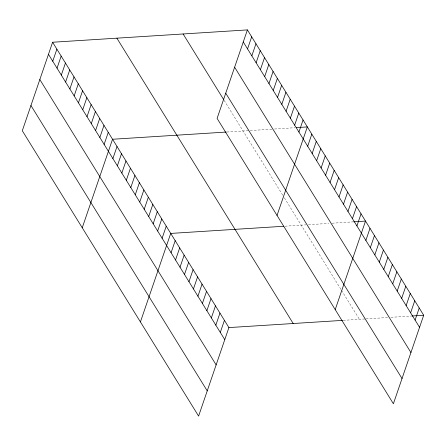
<?xml version="1.0" encoding="UTF-8"?>
<svg xmlns="http://www.w3.org/2000/svg" width="446" height="446" viewBox="0 0 446 446"><rect width="100%" height="100%" fill="white"/><g stroke="black" fill="none" stroke-linecap="round" stroke-linejoin="round"><path stroke-width="0.33" stroke-dasharray="2.23 1.67" d="M226.841 132.022L271.921 129.167M274.546 129L294.878 127.712M285.016 226.183L305.828 224.868M308.454 224.7L328.786 223.413M332.069 223.206L353.059 221.874M343.197 320.351L365.319 318.946M365.976 318.907L388.276 317.491M390.902 317.329L411.234 316.041M224.148 100.383L282.993 195.627M284.37 197.857L341.173 289.788M341.519 290.346L359.42 319.319"/><path stroke-width="0.67" d="M52.606 42.242L22.3 130.75L198.598 416.096L228.904 327.587L52.606 42.242L247.402 29.904L423.7 315.25L393.394 403.758L217.096 118.413L247.402 29.904M52.751 61.241L56.887 49.172M57.032 68.171L61.169 56.101M61.314 75.101L65.451 63.031M65.595 82.031L69.732 69.961M69.877 88.96L74.014 76.89M74.159 95.89L78.295 83.82M78.44 102.82L82.577 90.75M82.722 109.749L86.859 97.68M87.003 116.679L91.14 104.609M91.285 123.609L95.422 111.539M95.567 130.544L99.703 118.469M99.848 137.474L103.985 125.398M104.13 144.404L108.266 132.328M82.242 227.767L112.548 139.258L226.161 132.061M112.888 158.575L117.019 146.5M117.365 165.817L121.496 153.747M121.836 173.059L125.973 160.989M126.313 180.307L130.449 168.231M130.79 187.549L134.921 175.473M135.266 194.79L139.397 182.721M139.737 202.032L143.874 189.963M144.214 209.28L148.351 197.204M148.691 216.522L152.822 204.446M153.168 223.764L157.299 211.694M157.639 231.006L161.775 218.936M162.115 238.253L166.252 226.178M140.423 321.934L170.723 233.425L283.667 226.267M171.069 252.737L175.2 240.667M247.547 48.904L251.683 36.834M175.54 259.985L179.677 247.909M251.828 55.834L255.965 43.764M180.017 267.226L184.153 255.151M256.11 62.763L260.247 50.693M184.493 274.468L188.625 262.399M260.392 69.693L264.528 57.623M188.97 281.71L193.101 269.64M264.673 76.623L268.81 64.553M193.441 288.958L197.578 276.882M268.955 83.558L273.091 71.483M197.918 296.2L202.055 284.124M273.236 90.488L277.373 78.412M202.395 303.442L206.526 291.372M277.518 97.418L281.655 85.342M206.872 310.684L211.003 298.614M281.8 104.347L285.936 92.272M211.343 317.931L215.479 305.856M286.081 111.277L290.218 99.202M215.819 325.173L219.956 313.098M290.363 118.207L294.499 106.131M220.296 332.415L224.427 320.345M294.644 125.136L298.781 113.061M298.926 132.066L303.063 119.991M277.038 215.429L307.344 126.92L296.189 127.628M307.684 146.238L311.815 134.162M312.161 153.48L316.292 141.41M316.632 160.722L320.769 148.652M321.109 167.969L325.245 155.894M325.586 175.211L329.717 163.136M330.062 182.453L334.193 170.383M334.533 189.701L338.67 177.625M339.01 196.942L343.147 184.867M343.487 204.184L347.618 192.115M347.964 211.426L352.095 199.356M352.435 218.674L356.571 206.598M356.912 225.916L361.048 213.84M335.219 309.596L365.519 221.088L353.711 221.835M365.865 240.4L369.996 228.33M370.336 247.647L374.473 235.572M374.813 254.889L378.949 242.814M379.29 262.131L383.421 250.061M383.766 269.373L387.897 257.303M388.237 276.62L392.374 264.545M392.714 283.862L396.851 271.787M397.191 291.104L401.322 279.034M401.668 298.346L405.799 286.276M406.139 305.594L410.275 293.518M410.615 312.836L414.752 300.766M415.092 320.077L419.223 308.008M228.904 327.587L342.522 320.39M411.892 315.997L423.7 315.25M243.265 41.974L419.569 327.325M234.629 67.201L410.928 352.546M225.732 93.192L402.03 378.537M183.116 33.974L223.792 99.809M116.885 38.172L293.189 323.517M48.469 54.312L224.773 339.657M39.833 79.539L216.137 364.884M30.936 105.524L207.239 390.874"/></g></svg>
